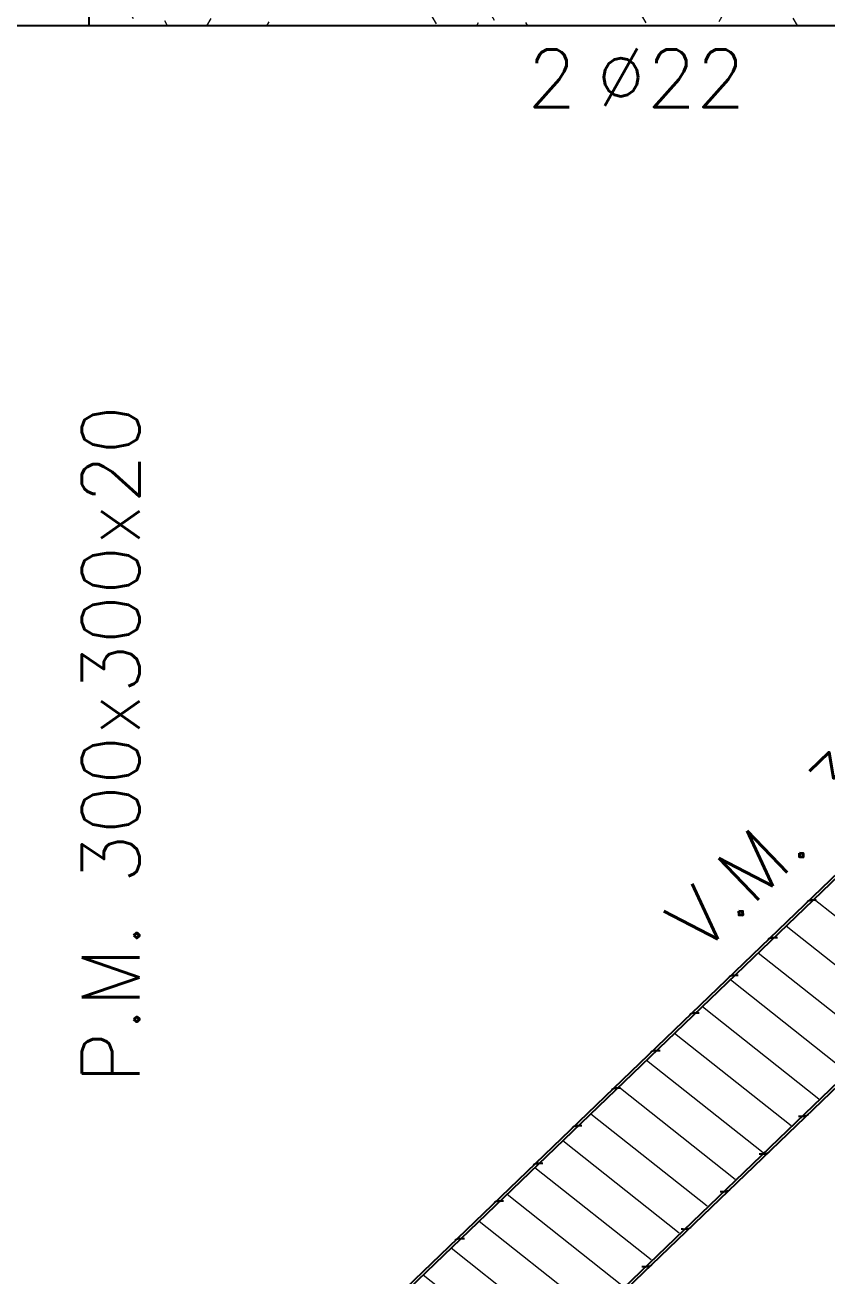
# Model space of a CAD drawing. Extents: x -9282 to 18119, y -11629 to 17404.
# Drawn here: x 1312.1 to 1468.8, y 3228.1 to 3472.6 of the extents above; entities that cross this region are included whole.
import ezdxf
from ezdxf.enums import TextEntityAlignment as Align

# ---------------------------------------------------------------- set-up
doc = ezdxf.new("R2010")
doc.units = 0
doc.header["$LTSCALE"] = 30
doc.header["$MEASUREMENT"] = 0
doc.linetypes.add('EJEH$0$RLE-PROYECCION', pattern=[0.71438, 0.47625, -0.23813])
doc.layers.get('0').update_dxf_attribs({"linetype": 'CONTINUOUS'})
doc.layers.add('EJEH$0$RLA-ACHURADO', color=30, linetype='EJEH$0$RLE-PROYECCION', lineweight=15, transparency=0.7)
doc.layers.add('EJEH$0$RLA-CONTORNO', color=30, linetype='CONTINUOUS', lineweight=25)
doc.layers.add('EJEH$0$RLA-TEXTOS-1', color=9, linetype='CONTINUOUS', lineweight=9)
doc.layers.add('EJEH$0$RLA-FE', color=7, linetype='CONTINUOUS')
doc.styles.add('EJEH$0$RomanS', font='romans.shx', dxfattribs={"height": 11.25})
pattern_1 = [(0, (-439.582, -2117.392), (20.32, 5.08), [1.676, -13.564, 1.676, -13.564, -81.28]), (0, (-439.582, -2117.392), (20.32, 5.08), [-30.48, 1.676, -28.804, 1.676, -13.564, -35.56]), (0, (-439.582, -2117.392), (20.32, 5.08), [-76.2, 1.676, -8.484, 1.676, -23.724]), (120, (-431.962, -2114.852), (-14.559409, 15.057636), [1.676, -13.564, 1.676, -13.564, -81.28]), (120, (-431.962, -2114.852), (-14.559409, 15.057636), [-30.48, 1.676, -28.804, 1.676, -13.564, -35.56]), (120, (-431.962, -2114.852), (-14.559409, 15.057636), [-76.2, 1.676, -8.484, 1.676, -23.724]), (240, (-429.422, -2104.692), (-5.760591, -20.137636), [1.676, -13.564, 1.676, -13.564, -81.28]), (240, (-429.422, -2104.692), (-5.760591, -20.137636), [-30.48, 1.676, -28.804, 1.676, -13.564, -35.56]), (240, (-429.422, -2104.692), (-5.760591, -20.137636), [-76.2, 1.676, -8.484, 1.676, -23.724])]

# ---------------------------------------------------------------- blocks, each defined once
blk = doc.blocks.new('*U149')
at = {"layer": 'EJEH$0$RLA-FE', "color": 3, "style": 'EJEH$0$RomanS', "flags": 8}
for tag, p in [('F=', (138.34, -19.89)), ('NUM', (152.75, -19.89))]:
    blk.add_attdef(tag, text='', height=11.25, dxfattribs=at).set_placement(p, align=Align.RIGHT)
at = {"layer": 'EJEH$0$RLA-FE', "color": 3, "style": 'EJEH$0$RomanS'}
for tag, p, flags in [('PHI', (156.64, -19.68), 12), ('DIAM', (166.5, -19.89), 12), ('MINUS', (188.52, -19.89), 13), ('MARK', (201.91, -19.89), 13), ('TEXTO_FE1', (205.21, -19.89), 8), ('TEXTO_FE2', (272.73, -19.88), 8), ('TIPO', (328.8, -57.92), 13), ('NVECES', (314.93, -76.86), 13), ('NUMFE', (318.86, -96.62), 13), ('CAPA', (327.06, -115.74), 13), ('DESPLAZA', (277.18, -134.17), 13), ('ESPACIO', (283.22, -152.53), 13), ('CANT', (297.06, -171.33), 13)]:
    blk.add_attdef(tag, p, '', height=11.25, dxfattribs=dict(at, flags=flags))
blk = doc.blocks.new('EJEH')
at = {"layer": 'EJEH$0$RLA-ACHURADO'}
h = blk.add_hatch(dxfattribs=at)
h.set_pattern_fill('SAND - DENSE', color=256, style=0, pattern_type=2)
h.set_pattern_definition(pattern_1)
h.paths.add_polyline_path([(-1586.82, 1103), (-1586.82, 1183), (-1646.82, 1183), (-1646.82, 1103), (-1594.99, 1103)], flags=0)
h = blk.add_hatch(dxfattribs=at)
h.set_pattern_fill('SAND - DENSE', color=256, style=0, pattern_type=2)
h.set_pattern_definition(pattern_1)
h.paths.add_polyline_path([(-1239.82, 1103), (-1239.82, 1183), (-1586.82, 1183), (-1586.82, 1103), (-1264.88, 1103)], flags=0)
h = blk.add_hatch(dxfattribs=at)
h.set_pattern_fill('RLE-ELEMENTOS METALICOS', color=256, angle=6.623, style=0, pattern_type=2)
h.set_pattern_definition([(141.623, (-89.674, -1990.712), (-4.656249, -5.87957), [])])
h.paths.add_polyline_path([(-1555.01, 786.89), (-1239.8, 1089.4), (-1239.82, 1103), (-1267.5, 1103), (-1596.27, 787), (-1571.91, 787)])
at = {"layer": 'EJEH$0$RLA-CONTORNO'}
for p, q in [((-1586.82, 1103), (-1586.82, 1168)), ((-1586.82, 1103), (-1646.82, 1103)), ((-1268.22, 1103), (-1596.99, 787)), ((-1267.5, 1103), (-1596.27, 787)), ((-1239.82, 1103), (-1586.82, 1103)), ((-1239.8, 1089.4), (-1554.42, 787)), ((-1553.7, 787), (-1239.8, 1088.71)), ((-1446.48, 931.75), (-1446.5, 931.73)), ((-1446.46, 931.76), (-1446.48, 931.75)), ((-1446.44, 931.78), (-1446.46, 931.76)), ((-1446.42, 931.79), (-1446.44, 931.78)), ((-1446.4, 931.81), (-1446.42, 931.79)), ((-1446.38, 931.82), (-1446.4, 931.81)), ((-1446.36, 931.84), (-1446.38, 931.82)), ((-1446.34, 931.85), (-1446.36, 931.84)), ((-1446.31, 931.86), (-1446.34, 931.85)), ((-1446.29, 931.87), (-1446.31, 931.86)), ((-1446.27, 931.89), (-1446.29, 931.87)), ((-1446.25, 931.9), (-1446.27, 931.89)), ((-1446.22, 931.91), (-1446.25, 931.9)), ((-1446.2, 931.92), (-1446.22, 931.91)), ((-1446.17, 931.93), (-1446.2, 931.92)), ((-1446.15, 931.94), (-1446.17, 931.93)), ((-1446.12, 931.95), (-1446.15, 931.94)), ((-1446.1, 931.96), (-1446.12, 931.95)), ((-1446.07, 931.96), (-1446.1, 931.96)), ((-1446.05, 931.97), (-1446.07, 931.96)), ((-1446.02, 931.98), (-1446.05, 931.97)), ((-1445.99, 931.99), (-1446.02, 931.98)), ((-1445.96, 931.99), (-1445.99, 931.99)), ((-1445.94, 932), (-1445.96, 931.99)), ((-1445.91, 932.01), (-1445.94, 932)), ((-1445.88, 932.01), (-1445.91, 932.01)), ((-1445.85, 932.02), (-1445.88, 932.01)), ((-1445.82, 932.02), (-1445.85, 932.02)), ((-1445.79, 932.03), (-1445.82, 932.02)), ((-1445.76, 932.03), (-1445.79, 932.03)), ((-1445.73, 932.03), (-1445.76, 932.03)), ((-1445.7, 932.04), (-1445.73, 932.03)), ((-1445.67, 932.04), (-1445.7, 932.04)), ((-1445.64, 932.04), (-1445.67, 932.04)), ((-1445.61, 932.05), (-1445.64, 932.04)), ((-1445.58, 932.05), (-1445.61, 932.05)), ((-1445.54, 932.05), (-1445.58, 932.05)), ((-1445.51, 932.05), (-1445.54, 932.05)), ((-1445.48, 932.06), (-1445.51, 932.05)), ((-1445.45, 932.06), (-1445.48, 932.06)), ((-1445.41, 932.06), (-1445.45, 932.06)), ((-1445.38, 932.06), (-1445.41, 932.06)), ((-1445.35, 932.06), (-1445.38, 932.06)), ((-1445.31, 932.06), (-1445.35, 932.06)), ((-1445.28, 932.06), (-1445.31, 932.06)), ((-1445.25, 932.06), (-1445.28, 932.06)), ((-1445.21, 932.06), (-1445.25, 932.06)), ((-1445.18, 932.06), (-1445.21, 932.06)), ((-1445.14, 932.06), (-1445.18, 932.06)), ((-1445.11, 932.06), (-1445.14, 932.06)), ((-1445.07, 932.06), (-1445.11, 932.06)), ((-1445.04, 932.06), (-1445.07, 932.06)), ((-1445, 932.05), (-1445.04, 932.06)), ((-1444.97, 932.05), (-1445, 932.05)), ((-1444.93, 932.05), (-1444.97, 932.05)), ((-1444.9, 932.05), (-1444.93, 932.05)), ((-1444.86, 932.05), (-1444.9, 932.05)), ((-1444.83, 932.05), (-1444.86, 932.05)), ((-1444.79, 932.05), (-1444.83, 932.05)), ((-1444.75, 932.04), (-1444.79, 932.05)), ((-1444.72, 932.04), (-1444.75, 932.04)), ((-1444.68, 932.04), (-1444.72, 932.04)), ((-1444.65, 932.04), (-1444.68, 932.04)), ((-1454.12, 924.4), (-1454.14, 924.38)), ((-1454.11, 924.41), (-1454.12, 924.4)), ((-1454.09, 924.43), (-1454.11, 924.41)), ((-1454.07, 924.44), (-1454.09, 924.43)), ((-1454.05, 924.46), (-1454.07, 924.44)), ((-1454.03, 924.47), (-1454.05, 924.46)), ((-1454, 924.49), (-1454.03, 924.47)), ((-1453.98, 924.5), (-1454, 924.49)), ((-1453.96, 924.51), (-1453.98, 924.5)), ((-1453.94, 924.52), (-1453.96, 924.51)), ((-1453.92, 924.54), (-1453.94, 924.52)), ((-1453.89, 924.55), (-1453.92, 924.54)), ((-1453.87, 924.56), (-1453.89, 924.55)), ((-1453.85, 924.57), (-1453.87, 924.56)), ((-1453.82, 924.58), (-1453.85, 924.57)), ((-1453.8, 924.59), (-1453.82, 924.58)), ((-1453.77, 924.6), (-1453.8, 924.59)), ((-1453.75, 924.61), (-1453.77, 924.6)), ((-1453.72, 924.61), (-1453.75, 924.61)), ((-1453.69, 924.62), (-1453.72, 924.61)), ((-1453.67, 924.63), (-1453.69, 924.62)), ((-1453.64, 924.64), (-1453.67, 924.63)), ((-1453.61, 924.64), (-1453.64, 924.64)), ((-1453.58, 924.65), (-1453.61, 924.64)), ((-1453.56, 924.66), (-1453.58, 924.65)), ((-1453.53, 924.66), (-1453.56, 924.66)), ((-1453.5, 924.67), (-1453.53, 924.66)), ((-1453.47, 924.67), (-1453.5, 924.67)), ((-1453.44, 924.68), (-1453.47, 924.67)), ((-1453.41, 924.68), (-1453.44, 924.68)), ((-1453.38, 924.68), (-1453.41, 924.68)), ((-1453.35, 924.69), (-1453.38, 924.68)), ((-1453.32, 924.69), (-1453.35, 924.69)), ((-1453.29, 924.69), (-1453.32, 924.69)), ((-1453.25, 924.7), (-1453.29, 924.69)), ((-1453.22, 924.7), (-1453.25, 924.7)), ((-1453.19, 924.7), (-1453.22, 924.7)), ((-1453.16, 924.7), (-1453.19, 924.7)), ((-1453.13, 924.71), (-1453.16, 924.7)), ((-1453.09, 924.71), (-1453.13, 924.71)), ((-1453.06, 924.71), (-1453.09, 924.71)), ((-1453.03, 924.71), (-1453.06, 924.71)), ((-1452.99, 924.71), (-1453.03, 924.71)), ((-1452.96, 924.71), (-1452.99, 924.71)), ((-1452.93, 924.71), (-1452.96, 924.71)), ((-1452.89, 924.71), (-1452.93, 924.71)), ((-1452.86, 924.71), (-1452.89, 924.71)), ((-1452.82, 924.71), (-1452.86, 924.71)), ((-1452.79, 924.71), (-1452.82, 924.71)), ((-1452.75, 924.71), (-1452.79, 924.71)), ((-1452.72, 924.71), (-1452.75, 924.71)), ((-1452.68, 924.71), (-1452.72, 924.71)), ((-1452.65, 924.7), (-1452.68, 924.71)), ((-1452.61, 924.7), (-1452.65, 924.7)), ((-1452.58, 924.7), (-1452.61, 924.7)), ((-1452.54, 924.7), (-1452.58, 924.7)), ((-1452.51, 924.7), (-1452.54, 924.7)), ((-1452.47, 924.7), (-1452.51, 924.7)), ((-1452.44, 924.7), (-1452.47, 924.7)), ((-1452.4, 924.69), (-1452.44, 924.7)), ((-1452.37, 924.69), (-1452.4, 924.69)), ((-1452.33, 924.69), (-1452.37, 924.69)), ((-1452.29, 924.69), (-1452.33, 924.69)), ((-1461.77, 917.05), (-1461.79, 917.03)), ((-1461.75, 917.06), (-1461.77, 917.05)), ((-1461.73, 917.08), (-1461.75, 917.06)), ((-1461.71, 917.09), (-1461.73, 917.08)), ((-1461.69, 917.11), (-1461.71, 917.09)), ((-1461.67, 917.12), (-1461.69, 917.11)), ((-1461.65, 917.14), (-1461.67, 917.12)), ((-1461.63, 917.15), (-1461.65, 917.14)), ((-1461.61, 917.16), (-1461.63, 917.15)), ((-1461.59, 917.17), (-1461.61, 917.16)), ((-1461.56, 917.19), (-1461.59, 917.17)), ((-1461.54, 917.2), (-1461.56, 917.19)), ((-1461.52, 917.21), (-1461.54, 917.2)), ((-1461.49, 917.22), (-1461.52, 917.21)), ((-1461.47, 917.23), (-1461.49, 917.22)), ((-1461.44, 917.24), (-1461.47, 917.23)), ((-1461.42, 917.25), (-1461.44, 917.24)), ((-1461.39, 917.26), (-1461.42, 917.25)), ((-1461.37, 917.26), (-1461.39, 917.26)), ((-1461.34, 917.27), (-1461.37, 917.26)), ((-1461.31, 917.28), (-1461.34, 917.27)), ((-1461.29, 917.29), (-1461.31, 917.28)), ((-1461.26, 917.29), (-1461.29, 917.29)), ((-1461.23, 917.3), (-1461.26, 917.29)), ((-1461.2, 917.31), (-1461.23, 917.3)), ((-1461.17, 917.31), (-1461.2, 917.31)), ((-1461.15, 917.32), (-1461.17, 917.31)), ((-1461.12, 917.32), (-1461.15, 917.32)), ((-1461.09, 917.33), (-1461.12, 917.32)), ((-1461.06, 917.33), (-1461.09, 917.33)), ((-1461.03, 917.33), (-1461.06, 917.33)), ((-1461, 917.34), (-1461.03, 917.33)), ((-1460.96, 917.34), (-1461, 917.34)), ((-1460.93, 917.34), (-1460.96, 917.34)), ((-1460.9, 917.35), (-1460.93, 917.34)), ((-1460.87, 917.35), (-1460.9, 917.35)), ((-1460.84, 917.35), (-1460.87, 917.35)), ((-1460.81, 917.35), (-1460.84, 917.35)), ((-1460.77, 917.36), (-1460.81, 917.35)), ((-1460.74, 917.36), (-1460.77, 917.36)), ((-1460.71, 917.36), (-1460.74, 917.36)), ((-1460.67, 917.36), (-1460.71, 917.36)), ((-1460.64, 917.36), (-1460.67, 917.36)), ((-1460.61, 917.36), (-1460.64, 917.36)), ((-1460.57, 917.36), (-1460.61, 917.36)), ((-1460.54, 917.36), (-1460.57, 917.36)), ((-1460.51, 917.36), (-1460.54, 917.36)), ((-1460.47, 917.36), (-1460.51, 917.36)), ((-1460.44, 917.36), (-1460.47, 917.36)), ((-1460.4, 917.36), (-1460.44, 917.36)), ((-1460.37, 917.36), (-1460.4, 917.36)), ((-1460.33, 917.36), (-1460.37, 917.36)), ((-1460.3, 917.35), (-1460.33, 917.36)), ((-1460.26, 917.35), (-1460.3, 917.35)), ((-1460.23, 917.35), (-1460.26, 917.35)), ((-1460.19, 917.35), (-1460.23, 917.35)), ((-1460.16, 917.35), (-1460.19, 917.35)), ((-1460.12, 917.35), (-1460.16, 917.35)), ((-1460.08, 917.35), (-1460.12, 917.35)), ((-1460.05, 917.34), (-1460.08, 917.35)), ((-1460.01, 917.34), (-1460.05, 917.34)), ((-1459.98, 917.34), (-1460.01, 917.34)), ((-1459.94, 917.34), (-1459.98, 917.34)), ((-1469.42, 909.7), (-1469.44, 909.68)), ((-1469.4, 909.71), (-1469.42, 909.7)), ((-1469.38, 909.73), (-1469.4, 909.71)), ((-1469.36, 909.74), (-1469.38, 909.73)), ((-1469.34, 909.76), (-1469.36, 909.74)), ((-1469.32, 909.77), (-1469.34, 909.76)), ((-1469.3, 909.79), (-1469.32, 909.77)), ((-1469.28, 909.8), (-1469.3, 909.79)), ((-1469.26, 909.81), (-1469.28, 909.8)), ((-1469.23, 909.82), (-1469.26, 909.81)), ((-1469.21, 909.84), (-1469.23, 909.82)), ((-1469.19, 909.85), (-1469.21, 909.84)), ((-1469.16, 909.86), (-1469.19, 909.85)), ((-1469.14, 909.87), (-1469.16, 909.86)), ((-1469.12, 909.88), (-1469.14, 909.87)), ((-1469.09, 909.89), (-1469.12, 909.88)), ((-1469.07, 909.9), (-1469.09, 909.89)), ((-1469.04, 909.91), (-1469.07, 909.9)), ((-1469.01, 909.91), (-1469.04, 909.91)), ((-1468.99, 909.92), (-1469.01, 909.91)), ((-1468.96, 909.93), (-1468.99, 909.92)), ((-1468.93, 909.94), (-1468.96, 909.93)), ((-1468.91, 909.94), (-1468.93, 909.94)), ((-1468.88, 909.95), (-1468.91, 909.94)), ((-1468.85, 909.96), (-1468.88, 909.95)), ((-1468.82, 909.96), (-1468.85, 909.96)), ((-1468.79, 909.97), (-1468.82, 909.96)), ((-1468.76, 909.97), (-1468.79, 909.97)), ((-1468.73, 909.98), (-1468.76, 909.97)), ((-1468.7, 909.98), (-1468.73, 909.98)), ((-1468.67, 909.98), (-1468.7, 909.98)), ((-1468.64, 909.99), (-1468.67, 909.98)), ((-1468.61, 909.99), (-1468.64, 909.99)), ((-1468.58, 909.99), (-1468.61, 909.99)), ((-1468.55, 910), (-1468.58, 909.99)), ((-1468.52, 910), (-1468.55, 910)), ((-1468.49, 910), (-1468.52, 910)), ((-1468.45, 910), (-1468.49, 910)), ((-1468.42, 910.01), (-1468.45, 910)), ((-1468.39, 910.01), (-1468.42, 910.01)), ((-1468.35, 910.01), (-1468.39, 910.01)), ((-1468.32, 910.01), (-1468.35, 910.01)), ((-1468.29, 910.01), (-1468.32, 910.01)), ((-1468.25, 910.01), (-1468.29, 910.01)), ((-1468.22, 910.01), (-1468.25, 910.01)), ((-1468.19, 910.01), (-1468.22, 910.01)), ((-1468.15, 910.01), (-1468.19, 910.01)), ((-1468.12, 910.01), (-1468.15, 910.01)), ((-1468.08, 910.01), (-1468.12, 910.01)), ((-1468.05, 910.01), (-1468.08, 910.01)), ((-1468.01, 910.01), (-1468.05, 910.01)), ((-1467.98, 910.01), (-1468.01, 910.01)), ((-1467.94, 910), (-1467.98, 910.01)), ((-1467.91, 910), (-1467.94, 910)), ((-1467.87, 910), (-1467.91, 910)), ((-1467.84, 910), (-1467.87, 910)), ((-1467.8, 910), (-1467.84, 910)), ((-1467.77, 910), (-1467.8, 910)), ((-1467.73, 910), (-1467.77, 910)), ((-1467.7, 909.99), (-1467.73, 910)), ((-1467.66, 909.99), (-1467.7, 909.99)), ((-1467.62, 909.99), (-1467.66, 909.99)), ((-1467.59, 909.99), (-1467.62, 909.99)), ((-1477.06, 902.35), (-1477.08, 902.33)), ((-1477.05, 902.36), (-1477.06, 902.35)), ((-1477.03, 902.38), (-1477.05, 902.36)), ((-1477.01, 902.39), (-1477.03, 902.38)), ((-1476.99, 902.41), (-1477.01, 902.39)), ((-1476.97, 902.42), (-1476.99, 902.41)), ((-1476.95, 902.44), (-1476.97, 902.42)), ((-1476.92, 902.45), (-1476.95, 902.44)), ((-1476.9, 902.46), (-1476.92, 902.45)), ((-1476.88, 902.47), (-1476.9, 902.46)), ((-1476.86, 902.49), (-1476.88, 902.47)), ((-1476.83, 902.5), (-1476.86, 902.49)), ((-1476.81, 902.51), (-1476.83, 902.5)), ((-1476.79, 902.52), (-1476.81, 902.51)), ((-1476.76, 902.53), (-1476.79, 902.52)), ((-1476.74, 902.54), (-1476.76, 902.53)), ((-1476.71, 902.55), (-1476.74, 902.54)), ((-1476.69, 902.56), (-1476.71, 902.55)), ((-1476.66, 902.56), (-1476.69, 902.56)), ((-1476.63, 902.57), (-1476.66, 902.56)), ((-1476.61, 902.58), (-1476.63, 902.57)), ((-1476.58, 902.59), (-1476.61, 902.58)), ((-1476.55, 902.59), (-1476.58, 902.59)), ((-1476.52, 902.6), (-1476.55, 902.59)), ((-1476.5, 902.61), (-1476.52, 902.6)), ((-1476.47, 902.61), (-1476.5, 902.61)), ((-1476.44, 902.62), (-1476.47, 902.61)), ((-1476.41, 902.62), (-1476.44, 902.62)), ((-1476.38, 902.63), (-1476.41, 902.62)), ((-1476.35, 902.63), (-1476.38, 902.63)), ((-1476.32, 902.63), (-1476.35, 902.63)), ((-1476.29, 902.64), (-1476.32, 902.63)), ((-1476.26, 902.64), (-1476.29, 902.64)), ((-1476.23, 902.64), (-1476.26, 902.64)), ((-1476.2, 902.65), (-1476.23, 902.64)), ((-1476.16, 902.65), (-1476.2, 902.65)), ((-1476.13, 902.65), (-1476.16, 902.65)), ((-1476.1, 902.65), (-1476.13, 902.65)), ((-1476.07, 902.66), (-1476.1, 902.65)), ((-1476.03, 902.66), (-1476.07, 902.66)), ((-1476, 902.66), (-1476.03, 902.66)), ((-1475.97, 902.66), (-1476, 902.66)), ((-1475.93, 902.66), (-1475.97, 902.66)), ((-1475.9, 902.66), (-1475.93, 902.66)), ((-1475.87, 902.66), (-1475.9, 902.66)), ((-1475.83, 902.66), (-1475.87, 902.66)), ((-1475.8, 902.66), (-1475.83, 902.66)), ((-1475.76, 902.66), (-1475.8, 902.66)), ((-1475.73, 902.66), (-1475.76, 902.66)), ((-1475.7, 902.66), (-1475.73, 902.66)), ((-1475.66, 902.66), (-1475.7, 902.66)), ((-1475.63, 902.66), (-1475.66, 902.66)), ((-1475.59, 902.65), (-1475.63, 902.66)), ((-1475.56, 902.65), (-1475.59, 902.65)), ((-1475.52, 902.65), (-1475.56, 902.65)), ((-1475.48, 902.65), (-1475.52, 902.65)), ((-1475.45, 902.65), (-1475.48, 902.65)), ((-1475.41, 902.65), (-1475.45, 902.65)), ((-1475.38, 902.65), (-1475.41, 902.65)), ((-1475.34, 902.64), (-1475.38, 902.65)), ((-1475.31, 902.64), (-1475.34, 902.64)), ((-1475.27, 902.64), (-1475.31, 902.64)), ((-1475.24, 902.64), (-1475.27, 902.64)), ((-1484.71, 895), (-1484.73, 894.98)), ((-1484.69, 895.01), (-1484.71, 895)), ((-1484.67, 895.03), (-1484.69, 895.01)), ((-1484.65, 895.04), (-1484.67, 895.03)), ((-1484.63, 895.06), (-1484.65, 895.04)), ((-1484.61, 895.07), (-1484.63, 895.06)), ((-1484.59, 895.09), (-1484.61, 895.07)), ((-1484.57, 895.1), (-1484.59, 895.09)), ((-1484.55, 895.11), (-1484.57, 895.1)), ((-1484.53, 895.12), (-1484.55, 895.11)), ((-1484.5, 895.14), (-1484.53, 895.12)), ((-1484.48, 895.15), (-1484.5, 895.14)), ((-1484.46, 895.16), (-1484.48, 895.15)), ((-1484.43, 895.17), (-1484.46, 895.16)), ((-1484.41, 895.18), (-1484.43, 895.17)), ((-1484.38, 895.19), (-1484.41, 895.18)), ((-1484.36, 895.2), (-1484.38, 895.19)), ((-1484.33, 895.21), (-1484.36, 895.2)), ((-1484.31, 895.21), (-1484.33, 895.21)), ((-1484.28, 895.22), (-1484.31, 895.21)), ((-1484.25, 895.23), (-1484.28, 895.22)), ((-1484.23, 895.24), (-1484.25, 895.23)), ((-1484.2, 895.24), (-1484.23, 895.24)), ((-1484.17, 895.25), (-1484.2, 895.24)), ((-1484.14, 895.26), (-1484.17, 895.25)), ((-1484.11, 895.26), (-1484.14, 895.26)), ((-1484.09, 895.27), (-1484.11, 895.26)), ((-1484.06, 895.27), (-1484.09, 895.27)), ((-1484.03, 895.28), (-1484.06, 895.27)), ((-1484, 895.28), (-1484.03, 895.28)), ((-1483.97, 895.28), (-1484, 895.28)), ((-1483.94, 895.29), (-1483.97, 895.28)), ((-1483.91, 895.29), (-1483.94, 895.29)), ((-1483.87, 895.29), (-1483.91, 895.29)), ((-1483.84, 895.3), (-1483.87, 895.29)), ((-1483.81, 895.3), (-1483.84, 895.3)), ((-1483.78, 895.3), (-1483.81, 895.3)), ((-1483.75, 895.3), (-1483.78, 895.3)), ((-1483.71, 895.31), (-1483.75, 895.3)), ((-1483.68, 895.31), (-1483.71, 895.31)), ((-1483.65, 895.31), (-1483.68, 895.31)), ((-1483.62, 895.31), (-1483.65, 895.31)), ((-1483.58, 895.31), (-1483.62, 895.31)), ((-1483.55, 895.31), (-1483.58, 895.31)), ((-1483.51, 895.31), (-1483.55, 895.31)), ((-1483.48, 895.31), (-1483.51, 895.31)), ((-1483.45, 895.31), (-1483.48, 895.31)), ((-1483.41, 895.31), (-1483.45, 895.31)), ((-1483.38, 895.31), (-1483.41, 895.31)), ((-1483.34, 895.31), (-1483.38, 895.31)), ((-1483.31, 895.31), (-1483.34, 895.31)), ((-1483.27, 895.31), (-1483.31, 895.31)), ((-1483.24, 895.3), (-1483.27, 895.31)), ((-1483.2, 895.3), (-1483.24, 895.3)), ((-1483.17, 895.3), (-1483.2, 895.3)), ((-1483.13, 895.3), (-1483.17, 895.3)), ((-1483.1, 895.3), (-1483.13, 895.3)), ((-1483.06, 895.3), (-1483.1, 895.3)), ((-1483.02, 895.3), (-1483.06, 895.3)), ((-1482.99, 895.29), (-1483.02, 895.3)), ((-1482.95, 895.29), (-1482.99, 895.29)), ((-1482.92, 895.29), (-1482.95, 895.29)), ((-1482.88, 895.29), (-1482.92, 895.29)), ((-1446.39, 890.06), (-1446.41, 890.05)), ((-1446.37, 890.08), (-1446.39, 890.06)), ((-1446.36, 890.1), (-1446.37, 890.08)), ((-1446.34, 890.11), (-1446.36, 890.1)), ((-1492.36, 887.65), (-1492.38, 887.63)), ((-1492.34, 887.66), (-1492.36, 887.65)), ((-1492.32, 887.68), (-1492.34, 887.66)), ((-1492.3, 887.69), (-1492.32, 887.68)), ((-1492.28, 887.71), (-1492.3, 887.69)), ((-1492.26, 887.72), (-1492.28, 887.71)), ((-1492.24, 887.74), (-1492.26, 887.72)), ((-1492.22, 887.75), (-1492.24, 887.74)), ((-1492.2, 887.76), (-1492.22, 887.75)), ((-1492.17, 887.77), (-1492.2, 887.76)), ((-1492.15, 887.79), (-1492.17, 887.77)), ((-1492.13, 887.8), (-1492.15, 887.79)), ((-1492.1, 887.81), (-1492.13, 887.8)), ((-1492.08, 887.82), (-1492.1, 887.81)), ((-1492.06, 887.83), (-1492.08, 887.82)), ((-1492.03, 887.84), (-1492.06, 887.83)), ((-1492.01, 887.85), (-1492.03, 887.84)), ((-1491.98, 887.86), (-1492.01, 887.85)), ((-1491.95, 887.86), (-1491.98, 887.86)), ((-1491.93, 887.87), (-1491.95, 887.86)), ((-1491.9, 887.88), (-1491.93, 887.87)), ((-1491.87, 887.89), (-1491.9, 887.88)), ((-1491.85, 887.89), (-1491.87, 887.89)), ((-1491.82, 887.9), (-1491.85, 887.89)), ((-1491.79, 887.91), (-1491.82, 887.9)), ((-1491.76, 887.91), (-1491.79, 887.91)), ((-1491.73, 887.92), (-1491.76, 887.91)), ((-1491.7, 887.92), (-1491.73, 887.92)), ((-1491.67, 887.93), (-1491.7, 887.92)), ((-1491.64, 887.93), (-1491.67, 887.93)), ((-1491.61, 887.93), (-1491.64, 887.93)), ((-1491.58, 887.94), (-1491.61, 887.93)), ((-1491.55, 887.94), (-1491.58, 887.94)), ((-1491.52, 887.94), (-1491.55, 887.94)), ((-1491.49, 887.95), (-1491.52, 887.94)), ((-1491.46, 887.95), (-1491.49, 887.95)), ((-1491.43, 887.95), (-1491.46, 887.95)), ((-1491.39, 887.95), (-1491.43, 887.95)), ((-1491.36, 887.96), (-1491.39, 887.95)), ((-1491.33, 887.96), (-1491.36, 887.96)), ((-1491.3, 887.96), (-1491.33, 887.96)), ((-1491.26, 887.96), (-1491.3, 887.96)), ((-1491.23, 887.96), (-1491.26, 887.96)), ((-1491.19, 887.96), (-1491.23, 887.96)), ((-1491.16, 887.96), (-1491.19, 887.96)), ((-1491.13, 887.96), (-1491.16, 887.96)), ((-1491.09, 887.96), (-1491.13, 887.96)), ((-1491.06, 887.96), (-1491.09, 887.96)), ((-1491.02, 887.96), (-1491.06, 887.96)), ((-1490.99, 887.96), (-1491.02, 887.96)), ((-1490.95, 887.96), (-1490.99, 887.96)), ((-1490.92, 887.96), (-1490.95, 887.96)), ((-1490.88, 887.95), (-1490.92, 887.96)), ((-1490.85, 887.95), (-1490.88, 887.95)), ((-1490.81, 887.95), (-1490.85, 887.95)), ((-1490.78, 887.95), (-1490.81, 887.95)), ((-1490.74, 887.95), (-1490.78, 887.95)), ((-1490.71, 887.95), (-1490.74, 887.95)), ((-1490.67, 887.95), (-1490.71, 887.95)), ((-1490.64, 887.94), (-1490.67, 887.95)), ((-1490.6, 887.94), (-1490.64, 887.94)), ((-1490.56, 887.94), (-1490.6, 887.94)), ((-1490.53, 887.94), (-1490.56, 887.94)), ((-1448.15, 889.8), (-1448.19, 889.8)), ((-1448.11, 889.8), (-1448.15, 889.8)), ((-1448.08, 889.8), (-1448.11, 889.8)), ((-1448.04, 889.8), (-1448.08, 889.8)), ((-1448.01, 889.79), (-1448.04, 889.8)), ((-1447.97, 889.79), (-1448.01, 889.79)), ((-1447.94, 889.79), (-1447.97, 889.79)), ((-1447.9, 889.79), (-1447.94, 889.79)), ((-1447.87, 889.79), (-1447.9, 889.79)), ((-1447.83, 889.79), (-1447.87, 889.79)), ((-1447.79, 889.79), (-1447.83, 889.79)), ((-1447.76, 889.79), (-1447.79, 889.79)), ((-1447.73, 889.78), (-1447.76, 889.79)), ((-1447.69, 889.78), (-1447.73, 889.78)), ((-1447.66, 889.78), (-1447.69, 889.78)), ((-1447.62, 889.78), (-1447.66, 889.78)), ((-1447.59, 889.78), (-1447.62, 889.78)), ((-1447.55, 889.78), (-1447.59, 889.78)), ((-1447.52, 889.78), (-1447.55, 889.78)), ((-1447.49, 889.78), (-1447.52, 889.78)), ((-1447.45, 889.78), (-1447.49, 889.78)), ((-1447.42, 889.78), (-1447.45, 889.78)), ((-1447.39, 889.79), (-1447.42, 889.78)), ((-1447.35, 889.79), (-1447.39, 889.79)), ((-1447.32, 889.79), (-1447.35, 889.79)), ((-1447.29, 889.79), (-1447.32, 889.79)), ((-1447.26, 889.79), (-1447.29, 889.79)), ((-1447.22, 889.79), (-1447.26, 889.79)), ((-1447.19, 889.8), (-1447.22, 889.79)), ((-1447.16, 889.8), (-1447.19, 889.8)), ((-1447.13, 889.8), (-1447.16, 889.8)), ((-1447.1, 889.81), (-1447.13, 889.8)), ((-1447.07, 889.81), (-1447.1, 889.81)), ((-1447.04, 889.82), (-1447.07, 889.81)), ((-1447.01, 889.82), (-1447.04, 889.82)), ((-1446.98, 889.83), (-1447.01, 889.82)), ((-1446.95, 889.83), (-1446.98, 889.83)), ((-1446.92, 889.84), (-1446.95, 889.83)), ((-1446.9, 889.84), (-1446.92, 889.84)), ((-1446.87, 889.85), (-1446.9, 889.84)), ((-1446.84, 889.86), (-1446.87, 889.85)), ((-1446.81, 889.86), (-1446.84, 889.86)), ((-1446.79, 889.87), (-1446.81, 889.86)), ((-1446.76, 889.88), (-1446.79, 889.87)), ((-1446.73, 889.89), (-1446.76, 889.88)), ((-1446.71, 889.9), (-1446.73, 889.89)), ((-1446.68, 889.9), (-1446.71, 889.9)), ((-1446.66, 889.91), (-1446.68, 889.9)), ((-1446.63, 889.92), (-1446.66, 889.91)), ((-1446.61, 889.93), (-1446.63, 889.92)), ((-1446.59, 889.95), (-1446.61, 889.93)), ((-1446.56, 889.96), (-1446.59, 889.95)), ((-1446.54, 889.97), (-1446.56, 889.96)), ((-1446.52, 889.98), (-1446.54, 889.97)), ((-1446.5, 889.99), (-1446.52, 889.98)), ((-1446.47, 890.01), (-1446.5, 889.99)), ((-1446.45, 890.02), (-1446.47, 890.01)), ((-1446.43, 890.03), (-1446.45, 890.02)), ((-1446.41, 890.05), (-1446.43, 890.03)), ((-1454.02, 882.73), (-1454.04, 882.71)), ((-1454, 882.75), (-1454.02, 882.73)), ((-1453.98, 882.76), (-1454, 882.75)), ((-1500.01, 880.3), (-1500.02, 880.28)), ((-1499.99, 880.31), (-1500.01, 880.3)), ((-1499.97, 880.33), (-1499.99, 880.31)), ((-1499.95, 880.34), (-1499.97, 880.33)), ((-1499.93, 880.36), (-1499.95, 880.34)), ((-1499.91, 880.37), (-1499.93, 880.36)), ((-1499.89, 880.39), (-1499.91, 880.37)), ((-1499.86, 880.4), (-1499.89, 880.39)), ((-1499.84, 880.41), (-1499.86, 880.4)), ((-1499.82, 880.42), (-1499.84, 880.41)), ((-1499.8, 880.44), (-1499.82, 880.42)), ((-1499.77, 880.45), (-1499.8, 880.44)), ((-1499.75, 880.46), (-1499.77, 880.45)), ((-1499.73, 880.47), (-1499.75, 880.46)), ((-1499.7, 880.48), (-1499.73, 880.47)), ((-1499.68, 880.49), (-1499.7, 880.48)), ((-1499.65, 880.5), (-1499.68, 880.49)), ((-1499.63, 880.51), (-1499.65, 880.5)), ((-1499.6, 880.51), (-1499.63, 880.51)), ((-1499.57, 880.52), (-1499.6, 880.51)), ((-1499.55, 880.53), (-1499.57, 880.52)), ((-1499.52, 880.54), (-1499.55, 880.53)), ((-1499.49, 880.54), (-1499.52, 880.54)), ((-1499.47, 880.55), (-1499.49, 880.54)), ((-1499.44, 880.56), (-1499.47, 880.55)), ((-1499.41, 880.56), (-1499.44, 880.56)), ((-1499.38, 880.57), (-1499.41, 880.56)), ((-1499.35, 880.57), (-1499.38, 880.57)), ((-1499.32, 880.58), (-1499.35, 880.57)), ((-1499.29, 880.58), (-1499.32, 880.58)), ((-1499.26, 880.58), (-1499.29, 880.58)), ((-1499.23, 880.59), (-1499.26, 880.58)), ((-1499.2, 880.59), (-1499.23, 880.59)), ((-1499.17, 880.59), (-1499.2, 880.59)), ((-1499.14, 880.6), (-1499.17, 880.59)), ((-1499.1, 880.6), (-1499.14, 880.6)), ((-1499.07, 880.6), (-1499.1, 880.6)), ((-1499.04, 880.6), (-1499.07, 880.6)), ((-1499.01, 880.61), (-1499.04, 880.6)), ((-1498.98, 880.61), (-1499.01, 880.61)), ((-1498.94, 880.61), (-1498.98, 880.61)), ((-1498.91, 880.61), (-1498.94, 880.61)), ((-1498.88, 880.61), (-1498.91, 880.61)), ((-1498.84, 880.61), (-1498.88, 880.61)), ((-1498.81, 880.61), (-1498.84, 880.61)), ((-1498.77, 880.61), (-1498.81, 880.61)), ((-1498.74, 880.61), (-1498.77, 880.61)), ((-1498.71, 880.61), (-1498.74, 880.61)), ((-1498.67, 880.61), (-1498.71, 880.61)), ((-1498.64, 880.61), (-1498.67, 880.61)), ((-1498.6, 880.61), (-1498.64, 880.61)), ((-1498.57, 880.61), (-1498.6, 880.61)), ((-1498.53, 880.61), (-1498.57, 880.61)), ((-1498.5, 880.6), (-1498.53, 880.61)), ((-1498.46, 880.6), (-1498.5, 880.6)), ((-1498.43, 880.6), (-1498.46, 880.6)), ((-1498.39, 880.6), (-1498.43, 880.6)), ((-1498.35, 880.6), (-1498.39, 880.6)), ((-1498.32, 880.6), (-1498.35, 880.6)), ((-1498.28, 880.59), (-1498.32, 880.6)), ((-1498.25, 880.59), (-1498.28, 880.59)), ((-1498.21, 880.59), (-1498.25, 880.59)), ((-1498.18, 880.59), (-1498.21, 880.59)), ((-1455.8, 882.45), (-1455.83, 882.45)), ((-1455.76, 882.45), (-1455.8, 882.45)), ((-1455.73, 882.45), (-1455.76, 882.45)), ((-1455.69, 882.45), (-1455.73, 882.45)), ((-1455.65, 882.44), (-1455.69, 882.45)), ((-1455.62, 882.44), (-1455.65, 882.44)), ((-1455.58, 882.44), (-1455.62, 882.44)), ((-1455.55, 882.44), (-1455.58, 882.44)), ((-1455.51, 882.44), (-1455.55, 882.44)), ((-1455.48, 882.44), (-1455.51, 882.44)), ((-1455.44, 882.44), (-1455.48, 882.44)), ((-1455.41, 882.44), (-1455.44, 882.44)), ((-1455.37, 882.43), (-1455.41, 882.44)), ((-1455.34, 882.43), (-1455.37, 882.43)), ((-1455.3, 882.43), (-1455.34, 882.43)), ((-1455.27, 882.43), (-1455.3, 882.43)), ((-1455.23, 882.43), (-1455.27, 882.43)), ((-1455.2, 882.43), (-1455.23, 882.43)), ((-1455.17, 882.43), (-1455.2, 882.43)), ((-1455.13, 882.43), (-1455.17, 882.43)), ((-1455.1, 882.43), (-1455.13, 882.43)), ((-1455.07, 882.43), (-1455.1, 882.43)), ((-1455.03, 882.44), (-1455.07, 882.43)), ((-1455, 882.44), (-1455.03, 882.44)), ((-1454.97, 882.44), (-1455, 882.44)), ((-1454.94, 882.44), (-1454.97, 882.44)), ((-1454.9, 882.44), (-1454.94, 882.44)), ((-1454.87, 882.44), (-1454.9, 882.44)), ((-1454.84, 882.45), (-1454.87, 882.44)), ((-1454.81, 882.45), (-1454.84, 882.45)), ((-1454.78, 882.45), (-1454.81, 882.45)), ((-1454.75, 882.46), (-1454.78, 882.45)), ((-1454.72, 882.46), (-1454.75, 882.46)), ((-1454.69, 882.47), (-1454.72, 882.46)), ((-1454.66, 882.47), (-1454.69, 882.47)), ((-1454.63, 882.48), (-1454.66, 882.47)), ((-1454.6, 882.48), (-1454.63, 882.48)), ((-1454.57, 882.49), (-1454.6, 882.48)), ((-1454.54, 882.49), (-1454.57, 882.49)), ((-1454.51, 882.5), (-1454.54, 882.49)), ((-1454.49, 882.51), (-1454.51, 882.5)), ((-1454.46, 882.51), (-1454.49, 882.51)), ((-1454.43, 882.52), (-1454.46, 882.51)), ((-1454.41, 882.53), (-1454.43, 882.52)), ((-1454.38, 882.54), (-1454.41, 882.53)), ((-1454.36, 882.55), (-1454.38, 882.54)), ((-1454.33, 882.55), (-1454.36, 882.55)), ((-1454.31, 882.56), (-1454.33, 882.55)), ((-1454.28, 882.57), (-1454.31, 882.56)), ((-1454.26, 882.58), (-1454.28, 882.57)), ((-1454.23, 882.6), (-1454.26, 882.58)), ((-1454.21, 882.61), (-1454.23, 882.6)), ((-1454.19, 882.62), (-1454.21, 882.61)), ((-1454.17, 882.63), (-1454.19, 882.62)), ((-1454.14, 882.64), (-1454.17, 882.63)), ((-1454.12, 882.66), (-1454.14, 882.64)), ((-1454.1, 882.67), (-1454.12, 882.66)), ((-1454.08, 882.68), (-1454.1, 882.67)), ((-1454.06, 882.7), (-1454.08, 882.68)), ((-1454.04, 882.71), (-1454.06, 882.7)), ((-1461.65, 875.4), (-1461.67, 875.38)), ((-1461.63, 875.41), (-1461.65, 875.4)), ((-1507.65, 872.95), (-1507.67, 872.93)), ((-1507.63, 872.96), (-1507.65, 872.95)), ((-1507.61, 872.98), (-1507.63, 872.96)), ((-1507.59, 872.99), (-1507.61, 872.98)), ((-1507.57, 873.01), (-1507.59, 872.99)), ((-1507.55, 873.02), (-1507.57, 873.01)), ((-1507.53, 873.04), (-1507.55, 873.02)), ((-1507.51, 873.05), (-1507.53, 873.04)), ((-1507.49, 873.06), (-1507.51, 873.05)), ((-1507.47, 873.07), (-1507.49, 873.06)), ((-1507.44, 873.09), (-1507.47, 873.07)), ((-1507.42, 873.1), (-1507.44, 873.09)), ((-1507.4, 873.11), (-1507.42, 873.1)), ((-1507.37, 873.12), (-1507.4, 873.11)), ((-1507.35, 873.13), (-1507.37, 873.12)), ((-1507.33, 873.14), (-1507.35, 873.13)), ((-1507.3, 873.15), (-1507.33, 873.14)), ((-1507.27, 873.16), (-1507.3, 873.15)), ((-1507.25, 873.16), (-1507.27, 873.16)), ((-1507.22, 873.17), (-1507.25, 873.16)), ((-1507.2, 873.18), (-1507.22, 873.17)), ((-1507.17, 873.19), (-1507.2, 873.18)), ((-1507.14, 873.19), (-1507.17, 873.19)), ((-1507.11, 873.2), (-1507.14, 873.19)), ((-1507.08, 873.21), (-1507.11, 873.2)), ((-1507.06, 873.21), (-1507.08, 873.21)), ((-1507.03, 873.22), (-1507.06, 873.21)), ((-1507, 873.22), (-1507.03, 873.22)), ((-1506.97, 873.23), (-1507, 873.22)), ((-1506.94, 873.23), (-1506.97, 873.23)), ((-1506.91, 873.23), (-1506.94, 873.23)), ((-1506.88, 873.24), (-1506.91, 873.23)), ((-1506.85, 873.24), (-1506.88, 873.24)), ((-1506.82, 873.24), (-1506.85, 873.24)), ((-1506.78, 873.25), (-1506.82, 873.24)), ((-1506.75, 873.25), (-1506.78, 873.25)), ((-1506.72, 873.25), (-1506.75, 873.25)), ((-1506.69, 873.25), (-1506.72, 873.25)), ((-1506.66, 873.26), (-1506.69, 873.25)), ((-1506.62, 873.26), (-1506.66, 873.26)), ((-1506.59, 873.26), (-1506.62, 873.26)), ((-1506.56, 873.26), (-1506.59, 873.26)), ((-1506.52, 873.26), (-1506.56, 873.26)), ((-1506.49, 873.26), (-1506.52, 873.26)), ((-1506.46, 873.26), (-1506.49, 873.26)), ((-1506.42, 873.26), (-1506.46, 873.26)), ((-1506.39, 873.26), (-1506.42, 873.26)), ((-1506.35, 873.26), (-1506.39, 873.26)), ((-1506.32, 873.26), (-1506.35, 873.26)), ((-1506.28, 873.26), (-1506.32, 873.26)), ((-1506.25, 873.26), (-1506.28, 873.26)), ((-1506.21, 873.26), (-1506.25, 873.26)), ((-1506.18, 873.26), (-1506.21, 873.26)), ((-1506.14, 873.25), (-1506.18, 873.26)), ((-1506.11, 873.25), (-1506.14, 873.25)), ((-1506.07, 873.25), (-1506.11, 873.25)), ((-1506.04, 873.25), (-1506.07, 873.25)), ((-1506, 873.25), (-1506.04, 873.25)), ((-1505.97, 873.25), (-1506, 873.25)), ((-1505.93, 873.24), (-1505.97, 873.25)), ((-1505.89, 873.24), (-1505.93, 873.24)), ((-1505.86, 873.24), (-1505.89, 873.24)), ((-1505.82, 873.24), (-1505.86, 873.24)), ((-1463.44, 875.1), (-1463.48, 875.1)), ((-1463.41, 875.1), (-1463.44, 875.1)), ((-1463.37, 875.1), (-1463.41, 875.1)), ((-1463.34, 875.1), (-1463.37, 875.1)), ((-1463.3, 875.09), (-1463.34, 875.1)), ((-1463.27, 875.09), (-1463.3, 875.09)), ((-1463.23, 875.09), (-1463.27, 875.09)), ((-1463.19, 875.09), (-1463.23, 875.09)), ((-1463.16, 875.09), (-1463.19, 875.09)), ((-1463.12, 875.09), (-1463.16, 875.09)), ((-1463.09, 875.09), (-1463.12, 875.09)), ((-1463.05, 875.09), (-1463.09, 875.09)), ((-1463.02, 875.08), (-1463.05, 875.09)), ((-1462.98, 875.08), (-1463.02, 875.08)), ((-1462.95, 875.08), (-1462.98, 875.08)), ((-1462.92, 875.08), (-1462.95, 875.08)), ((-1462.88, 875.08), (-1462.92, 875.08)), ((-1462.85, 875.08), (-1462.88, 875.08)), ((-1462.81, 875.08), (-1462.85, 875.08)), ((-1462.78, 875.08), (-1462.81, 875.08)), ((-1462.75, 875.08), (-1462.78, 875.08)), ((-1462.71, 875.08), (-1462.75, 875.08)), ((-1462.68, 875.09), (-1462.71, 875.08)), ((-1462.65, 875.09), (-1462.68, 875.09)), ((-1462.61, 875.09), (-1462.65, 875.09)), ((-1462.58, 875.09), (-1462.61, 875.09)), ((-1462.55, 875.09), (-1462.58, 875.09)), ((-1462.52, 875.09), (-1462.55, 875.09)), ((-1462.49, 875.1), (-1462.52, 875.09)), ((-1462.46, 875.1), (-1462.49, 875.1)), ((-1462.42, 875.1), (-1462.46, 875.1)), ((-1462.39, 875.11), (-1462.42, 875.1)), ((-1462.36, 875.11), (-1462.39, 875.11)), ((-1462.33, 875.12), (-1462.36, 875.11)), ((-1462.3, 875.12), (-1462.33, 875.12)), ((-1462.28, 875.13), (-1462.3, 875.12)), ((-1462.25, 875.13), (-1462.28, 875.13)), ((-1462.22, 875.14), (-1462.25, 875.13)), ((-1462.19, 875.14), (-1462.22, 875.14)), ((-1462.16, 875.15), (-1462.19, 875.14)), ((-1462.13, 875.16), (-1462.16, 875.15)), ((-1462.11, 875.16), (-1462.13, 875.16)), ((-1462.08, 875.17), (-1462.11, 875.16)), ((-1462.05, 875.18), (-1462.08, 875.17)), ((-1462.03, 875.19), (-1462.05, 875.18)), ((-1462, 875.2), (-1462.03, 875.19)), ((-1461.98, 875.2), (-1462, 875.2)), ((-1461.95, 875.21), (-1461.98, 875.2)), ((-1461.93, 875.22), (-1461.95, 875.21)), ((-1461.9, 875.23), (-1461.93, 875.22)), ((-1461.88, 875.25), (-1461.9, 875.23)), ((-1461.86, 875.26), (-1461.88, 875.25)), ((-1461.83, 875.27), (-1461.86, 875.26)), ((-1461.81, 875.28), (-1461.83, 875.27)), ((-1461.79, 875.29), (-1461.81, 875.28)), ((-1461.77, 875.31), (-1461.79, 875.29)), ((-1461.75, 875.32), (-1461.77, 875.31)), ((-1461.73, 875.33), (-1461.75, 875.32)), ((-1461.71, 875.35), (-1461.73, 875.33)), ((-1461.69, 875.36), (-1461.71, 875.35)), ((-1461.67, 875.38), (-1461.69, 875.36)), ((-1469.28, 868.06), (-1469.3, 868.05)), ((-1515.28, 865.61), (-1515.3, 865.6)), ((-1515.26, 865.63), (-1515.28, 865.61)), ((-1515.24, 865.64), (-1515.26, 865.63)), ((-1515.22, 865.66), (-1515.24, 865.64)), ((-1515.2, 865.67), (-1515.22, 865.66)), ((-1515.18, 865.69), (-1515.2, 865.67)), ((-1515.16, 865.7), (-1515.18, 865.69)), ((-1515.14, 865.71), (-1515.16, 865.7)), ((-1515.11, 865.72), (-1515.14, 865.71)), ((-1515.09, 865.74), (-1515.11, 865.72)), ((-1515.07, 865.75), (-1515.09, 865.74)), ((-1515.05, 865.76), (-1515.07, 865.75)), ((-1515.02, 865.77), (-1515.05, 865.76)), ((-1515, 865.78), (-1515.02, 865.77)), ((-1514.97, 865.79), (-1515, 865.78)), ((-1514.95, 865.8), (-1514.97, 865.79)), ((-1514.92, 865.81), (-1514.95, 865.8)), ((-1514.9, 865.81), (-1514.92, 865.81)), ((-1514.87, 865.82), (-1514.9, 865.81)), ((-1514.84, 865.83), (-1514.87, 865.82)), ((-1514.81, 865.84), (-1514.84, 865.83)), ((-1514.79, 865.84), (-1514.81, 865.84)), ((-1514.76, 865.85), (-1514.79, 865.84)), ((-1514.73, 865.86), (-1514.76, 865.85)), ((-1514.7, 865.86), (-1514.73, 865.86)), ((-1514.67, 865.87), (-1514.7, 865.86)), ((-1514.64, 865.87), (-1514.67, 865.87)), ((-1514.61, 865.88), (-1514.64, 865.87)), ((-1514.58, 865.88), (-1514.61, 865.88)), ((-1514.55, 865.88), (-1514.58, 865.88)), ((-1514.52, 865.89), (-1514.55, 865.88)), ((-1514.49, 865.89), (-1514.52, 865.89)), ((-1514.46, 865.89), (-1514.49, 865.89)), ((-1514.43, 865.9), (-1514.46, 865.89)), ((-1514.4, 865.9), (-1514.43, 865.9)), ((-1514.37, 865.9), (-1514.4, 865.9)), ((-1514.33, 865.9), (-1514.37, 865.9)), ((-1514.3, 865.91), (-1514.33, 865.9)), ((-1514.27, 865.91), (-1514.3, 865.91)), ((-1514.24, 865.91), (-1514.27, 865.91)), ((-1514.2, 865.91), (-1514.24, 865.91)), ((-1514.17, 865.91), (-1514.2, 865.91)), ((-1514.14, 865.91), (-1514.17, 865.91)), ((-1514.1, 865.91), (-1514.14, 865.91)), ((-1514.07, 865.91), (-1514.1, 865.91)), ((-1514.03, 865.91), (-1514.07, 865.91)), ((-1514, 865.91), (-1514.03, 865.91)), ((-1513.96, 865.91), (-1514, 865.91)), ((-1513.93, 865.91), (-1513.96, 865.91)), ((-1513.9, 865.91), (-1513.93, 865.91)), ((-1513.86, 865.91), (-1513.9, 865.91)), ((-1513.83, 865.91), (-1513.86, 865.91)), ((-1513.79, 865.9), (-1513.83, 865.91)), ((-1513.75, 865.9), (-1513.79, 865.9)), ((-1513.72, 865.9), (-1513.75, 865.9)), ((-1513.68, 865.9), (-1513.72, 865.9)), ((-1513.65, 865.9), (-1513.68, 865.9)), ((-1513.61, 865.9), (-1513.65, 865.9)), ((-1513.58, 865.89), (-1513.61, 865.9)), ((-1513.54, 865.89), (-1513.58, 865.89)), ((-1513.51, 865.89), (-1513.54, 865.89)), ((-1513.47, 865.89), (-1513.51, 865.89)), ((-1471.09, 867.75), (-1471.13, 867.75)), ((-1471.05, 867.75), (-1471.09, 867.75)), ((-1471.02, 867.75), (-1471.05, 867.75)), ((-1470.98, 867.75), (-1471.02, 867.75)), ((-1470.95, 867.74), (-1470.98, 867.75)), ((-1470.91, 867.74), (-1470.95, 867.74)), ((-1470.88, 867.74), (-1470.91, 867.74)), ((-1470.84, 867.74), (-1470.88, 867.74)), ((-1470.81, 867.74), (-1470.84, 867.74)), ((-1470.77, 867.74), (-1470.81, 867.74)), ((-1470.74, 867.74), (-1470.77, 867.74)), ((-1470.7, 867.74), (-1470.74, 867.74)), ((-1470.67, 867.73), (-1470.7, 867.74)), ((-1470.63, 867.73), (-1470.67, 867.73)), ((-1470.6, 867.73), (-1470.63, 867.73)), ((-1470.56, 867.73), (-1470.6, 867.73)), ((-1470.53, 867.73), (-1470.56, 867.73)), ((-1470.49, 867.73), (-1470.53, 867.73)), ((-1470.46, 867.73), (-1470.49, 867.73)), ((-1470.43, 867.73), (-1470.46, 867.73)), ((-1470.39, 867.73), (-1470.43, 867.73)), ((-1470.36, 867.73), (-1470.39, 867.73)), ((-1470.33, 867.74), (-1470.36, 867.73)), ((-1470.29, 867.74), (-1470.33, 867.74)), ((-1470.26, 867.74), (-1470.29, 867.74)), ((-1470.23, 867.74), (-1470.26, 867.74)), ((-1470.2, 867.74), (-1470.23, 867.74)), ((-1470.17, 867.74), (-1470.2, 867.74)), ((-1470.13, 867.75), (-1470.17, 867.74)), ((-1470.1, 867.75), (-1470.13, 867.75)), ((-1470.07, 867.75), (-1470.1, 867.75)), ((-1470.04, 867.76), (-1470.07, 867.75)), ((-1470.01, 867.76), (-1470.04, 867.76)), ((-1469.98, 867.77), (-1470.01, 867.76)), ((-1469.95, 867.77), (-1469.98, 867.77)), ((-1469.92, 867.78), (-1469.95, 867.77)), ((-1469.89, 867.78), (-1469.92, 867.78)), ((-1469.86, 867.79), (-1469.89, 867.78)), ((-1469.84, 867.79), (-1469.86, 867.79)), ((-1469.81, 867.8), (-1469.84, 867.79)), ((-1469.78, 867.81), (-1469.81, 867.8)), ((-1469.75, 867.81), (-1469.78, 867.81)), ((-1469.73, 867.82), (-1469.75, 867.81)), ((-1469.7, 867.83), (-1469.73, 867.82)), ((-1469.67, 867.84), (-1469.7, 867.83)), ((-1469.65, 867.85), (-1469.67, 867.84)), ((-1469.62, 867.85), (-1469.65, 867.85)), ((-1469.6, 867.86), (-1469.62, 867.85)), ((-1469.57, 867.87), (-1469.6, 867.86)), ((-1469.55, 867.88), (-1469.57, 867.87)), ((-1469.53, 867.9), (-1469.55, 867.88)), ((-1469.5, 867.91), (-1469.53, 867.9)), ((-1469.48, 867.92), (-1469.5, 867.91)), ((-1469.46, 867.93), (-1469.48, 867.92)), ((-1469.44, 867.94), (-1469.46, 867.93)), ((-1469.42, 867.96), (-1469.44, 867.94)), ((-1469.39, 867.97), (-1469.42, 867.96)), ((-1469.37, 867.98), (-1469.39, 867.97)), ((-1469.35, 868), (-1469.37, 867.98)), ((-1469.33, 868.01), (-1469.35, 868)), ((-1469.32, 868.03), (-1469.33, 868.01)), ((-1469.3, 868.05), (-1469.32, 868.03)), ((-1515.3, 865.6), (-1515.32, 865.58)), ((-1478.74, 860.4), (-1478.77, 860.4)), ((-1478.7, 860.4), (-1478.74, 860.4)), ((-1478.67, 860.4), (-1478.7, 860.4)), ((-1478.63, 860.4), (-1478.67, 860.4)), ((-1478.59, 860.39), (-1478.63, 860.4)), ((-1478.56, 860.39), (-1478.59, 860.39)), ((-1478.52, 860.39), (-1478.56, 860.39)), ((-1478.49, 860.39), (-1478.52, 860.39)), ((-1478.45, 860.39), (-1478.49, 860.39)), ((-1478.42, 860.39), (-1478.45, 860.39)), ((-1478.38, 860.39), (-1478.42, 860.39)), ((-1478.35, 860.39), (-1478.38, 860.39)), ((-1478.31, 860.38), (-1478.35, 860.39)), ((-1478.28, 860.38), (-1478.31, 860.38)), ((-1478.24, 860.38), (-1478.28, 860.38)), ((-1478.21, 860.38), (-1478.24, 860.38)), ((-1478.17, 860.38), (-1478.21, 860.38)), ((-1478.14, 860.38), (-1478.17, 860.38)), ((-1478.11, 860.38), (-1478.14, 860.38)), ((-1478.07, 860.38), (-1478.11, 860.38)), ((-1478.04, 860.38), (-1478.07, 860.38)), ((-1478.01, 860.38), (-1478.04, 860.38)), ((-1477.97, 860.39), (-1478.01, 860.38)), ((-1477.94, 860.39), (-1477.97, 860.39)), ((-1477.91, 860.39), (-1477.94, 860.39)), ((-1477.88, 860.39), (-1477.91, 860.39)), ((-1477.84, 860.39), (-1477.88, 860.39)), ((-1477.81, 860.39), (-1477.84, 860.39)), ((-1477.78, 860.4), (-1477.81, 860.39)), ((-1477.75, 860.4), (-1477.78, 860.4)), ((-1477.72, 860.4), (-1477.75, 860.4)), ((-1477.69, 860.41), (-1477.72, 860.4)), ((-1477.66, 860.41), (-1477.69, 860.41)), ((-1477.63, 860.42), (-1477.66, 860.41)), ((-1477.6, 860.42), (-1477.63, 860.42)), ((-1477.57, 860.43), (-1477.6, 860.42)), ((-1477.54, 860.43), (-1477.57, 860.43)), ((-1477.51, 860.44), (-1477.54, 860.43)), ((-1477.48, 860.44), (-1477.51, 860.44)), ((-1477.46, 860.45), (-1477.48, 860.44)), ((-1477.43, 860.46), (-1477.46, 860.45)), ((-1477.4, 860.46), (-1477.43, 860.46)), ((-1477.37, 860.47), (-1477.4, 860.46)), ((-1477.35, 860.48), (-1477.37, 860.47)), ((-1477.32, 860.49), (-1477.35, 860.48)), ((-1477.3, 860.5), (-1477.32, 860.49)), ((-1477.27, 860.5), (-1477.3, 860.5)), ((-1477.25, 860.51), (-1477.27, 860.5)), ((-1477.22, 860.52), (-1477.25, 860.51)), ((-1477.2, 860.53), (-1477.22, 860.52)), ((-1477.17, 860.55), (-1477.2, 860.53)), ((-1477.15, 860.56), (-1477.17, 860.55)), ((-1477.13, 860.57), (-1477.15, 860.56)), ((-1477.11, 860.58), (-1477.13, 860.57)), ((-1477.08, 860.59), (-1477.11, 860.58)), ((-1477.06, 860.61), (-1477.08, 860.59)), ((-1477.04, 860.62), (-1477.06, 860.61)), ((-1477.02, 860.63), (-1477.04, 860.62)), ((-1477, 860.65), (-1477.02, 860.63)), ((-1476.98, 860.66), (-1477, 860.65)), ((-1476.96, 860.68), (-1476.98, 860.66)), ((-1476.94, 860.7), (-1476.96, 860.68)), ((-1476.93, 860.71), (-1476.94, 860.7))]:
    blk.add_line(p, q, dxfattribs=at)
at = {"layer": 'EJEH$0$RLA-FE'}
ref = blk.add_blockref('*U149', (-1644.33, 1107), dxfattribs=at)
ref.add_attrib('DIAM', '22', (-1477.83, 1087.11), dxfattribs={"color": 3, "height": 11.25, "style": 'EJEH$0$RomanS'})
ref.add_attrib('NUM', '2', dxfattribs={"color": 3, "height": 11.25, "style": 'EJEH$0$RomanS'}).set_placement((-1491.58, 1087.11), align=Align.RIGHT)
ref.add_attrib('PHI', '%%C', (-1487.69, 1087.32), dxfattribs={"color": 3, "height": 11.25, "style": 'EJEH$0$RomanS'})
at = {"layer": 'EJEH$0$RLA-TEXTOS-1', "char_height": 11.25, "attachment_point": 5, "style": 'EJEH$0$RomanS'}
for s, insert, width, rotation, line_spacing_factor in [('P.M. 300x300x20', (-1582.63, 962.55), 243.9131, 90, 0.983083), ('V.M. 300x300x5', (-1427.17, 967.62), 150.8951, 43.8656, 0.941778)]:
    blk.add_mtext(s, dxfattribs=dict(at, insert=insert, width=width, rotation=rotation, line_spacing_factor=line_spacing_factor))

msp = doc.modelspace()

# ---------------------------------------------------------------- block references
msp.add_blockref('EJEH', (2911.44, 2369.47))

doc.saveas('drawing.dxf')
